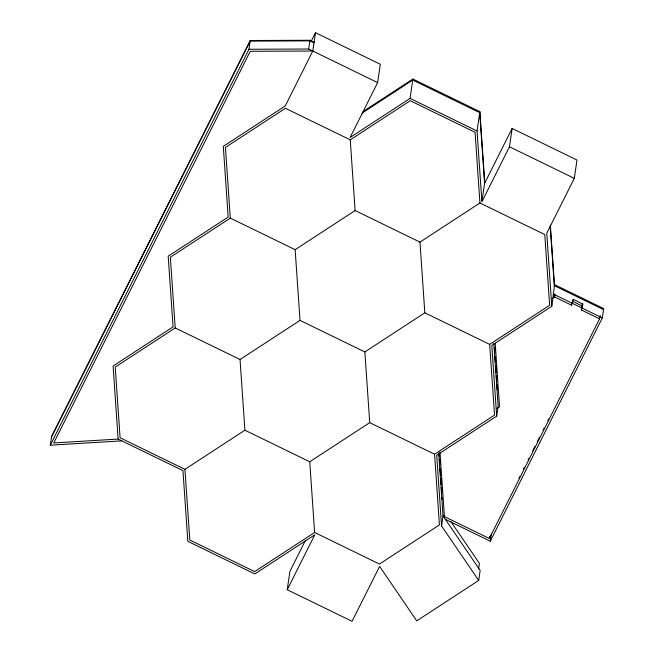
<?xml version="1.0" encoding="UTF-8"?>
<svg xmlns="http://www.w3.org/2000/svg" width="654" height="654" viewBox="0 0 654 654"><rect width="100%" height="100%" fill="white"/><g stroke="black" fill="none" stroke-linecap="round" stroke-linejoin="round"><path stroke-width="0.98" d="M121.824 440.861L50.317 445.194L51.592 436.439L250.245 40.507L309.963 40.262L314.084 42.273M50.317 445.194L248.97 49.263L250.245 40.507M482.055 200.729L484.737 182.352L479.873 111.654L412.887 79.036L410.066 98.386L350.094 137.512L377.644 82.6L308.688 49.017L309.963 40.262M438.72 453.32L443.036 515.941L480.159 570.419L478.703 580.433L416.745 620.859L379.622 566.389L352.065 621.3L287.229 589.728L314.778 534.817L254.807 573.942L187.829 541.332L182.957 470.627L118.121 439.063L113.093 366.027L173.065 326.894L168.192 256.196L228.172 217.063L223.3 146.365L285.25 105.94L312.808 51.028L315.481 32.7L380.317 64.272L377.644 82.6M287.229 589.728L289.902 571.4L305.255 540.793M478.703 580.433L441.573 525.963L436.709 455.266L496.68 416.132L491.808 345.435L551.78 306.301L546.752 233.265L574.31 178.354L576.983 160.026L512.139 128.454L509.466 146.782L481.916 201.694L477.044 130.996L479.873 111.654M441.573 525.963L443.036 515.941L489.347 538.495L599.563 318.833L599.996 315.866M496.68 416.132L498.144 406.109L493.827 343.489M478.589 568.939L479.398 563.396L450.835 521.5M489.347 538.495L489.642 536.517M445.333 519.317L490.296 541.21L491.367 533.827M599.563 318.833L581.316 309.947L582.224 308.132L582.812 304.045L573.28 299.36L571.49 305.165L553.243 296.278L554.445 284.621L550.341 225.033M551.78 306.301L553.423 295.06L554.862 295.763L554.682 296.981L552.148 298.633M554.649 295.657L554.911 293.875M571.49 305.165L571.849 302.72M581.316 309.947L581.905 305.876L582.812 304.061M490.296 541.21L602.326 317.926L603.683 308.598L554.445 284.621M51.502 437.052L250.155 41.12L309.873 40.875L313.994 42.878M310.961 41.701L315.481 32.7M512.139 128.454L484.589 183.373L479.717 112.668L412.739 80.058L362.063 113.126M573.28 299.36L572.373 301.167L581.905 305.876M581.635 305.68L582.551 303.865M518.941 478.221L519.856 476.398M523.511 469.106L524.426 467.283M528.089 459.991L529.004 458.168M532.658 450.876L534.947 446.322M537.228 441.761L539.517 437.207M543.172 429.915L544.087 428.092M547.75 420.8L548.665 418.977M599.416 317.819L600.331 315.996M363.052 111.556L412.887 79.036M230.306 218.109L170.334 257.235L175.207 327.94L240.043 359.512L300.014 320.378L364.858 351.95L424.83 312.816L489.674 344.388L549.646 305.263L544.774 234.557L479.938 202.985L419.966 242.119L355.122 210.547L295.15 249.681L230.306 218.109L225.442 147.403L285.414 108.278L350.258 139.85L410.23 100.716L475.066 132.288L479.938 202.985M175.207 327.94L115.227 367.066L120.099 437.771L184.935 469.343L244.915 430.209L309.751 461.781L369.723 422.647L434.567 454.219L494.538 415.094L489.674 344.388M496.999 408.439L499.533 406.788L495.192 343.178M434.567 454.219L439.431 524.925L379.459 564.05L314.623 532.479L254.643 571.612L189.807 540.041L184.935 469.343M118.121 439.063L53.742 442.962L250.261 51.282L312.808 51.028M248.97 49.263L308.688 49.017M410.066 98.386L477.044 130.996M509.466 146.782L574.31 178.354M603.536 309.612L554.298 285.643L550.194 226.047M553.088 293.948L602.326 317.926M494.571 347.421L494.776 350.454M495.192 356.512L495.405 359.545M495.822 365.602L496.026 368.635M496.517 375.707L496.721 378.731M497.138 384.797L497.351 387.822M494.359 347.323L494.776 353.381M494.98 356.414L495.397 362.471M495.609 365.504L496.092 372.567M496.304 375.6L496.721 381.658M496.926 384.691L497.277 389.743M439.97 451.979L444.426 516.619M439.602 459.28L439.807 462.304M440.224 468.362L440.436 471.395M440.927 478.466L441.131 481.499M441.548 487.557L441.761 490.59M438.973 453.116L439.177 456.14M439.39 459.173L439.807 465.231M440.011 468.264L440.502 475.335M440.706 478.36L441.123 484.426M441.336 487.451L441.752 493.508M442.03 497.555L442.169 499.574M419.966 242.119L424.83 312.816M350.258 139.85L355.122 210.547M364.858 351.95L369.723 422.647M295.15 249.681L300.014 320.378M309.751 461.781L314.623 532.479M240.043 359.512L244.915 430.209M313.487 46.344L313.487 45.837L313.397 46.957"/></g></svg>
